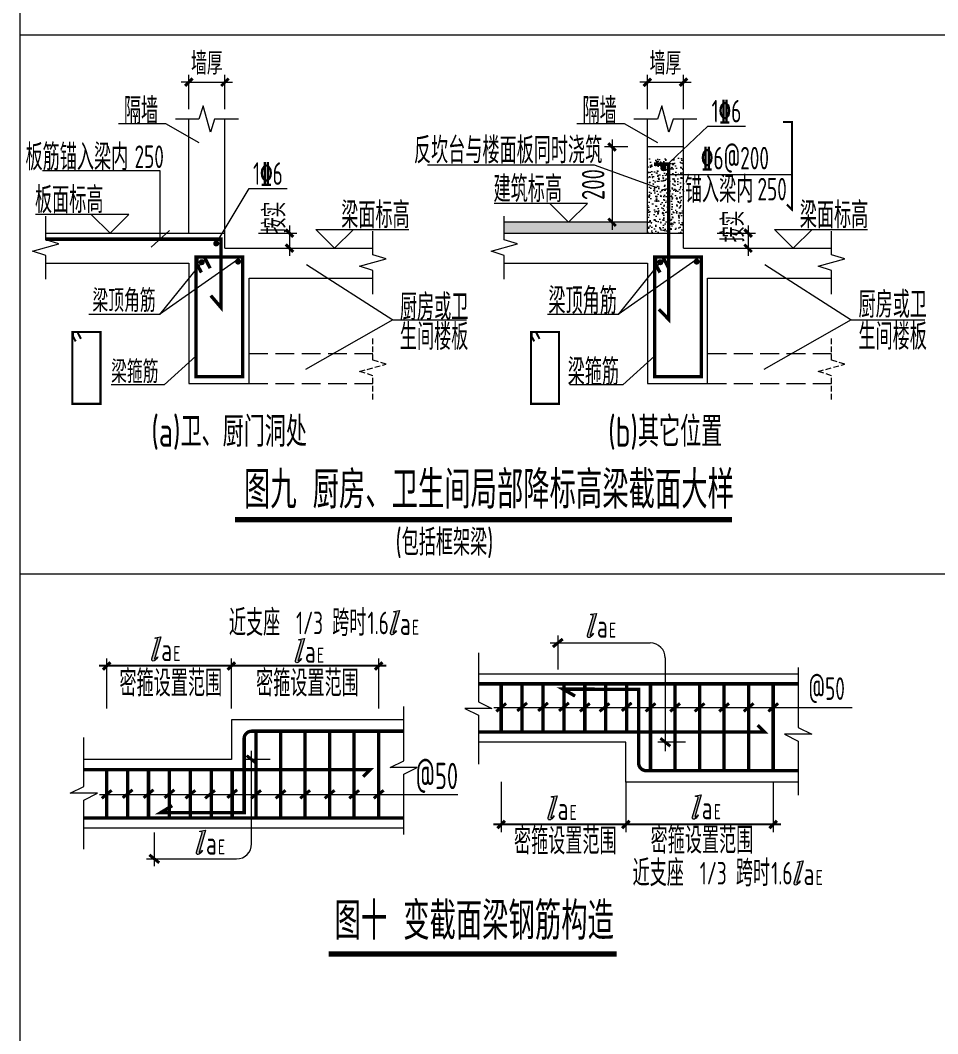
# Model space of a CAD drawing. Extents: x -129922 to 1190196, y -520662 to 139923.
# Drawn here: x -57602 to -45409, y -239259 to -225786 of the extents above; entities that cross this region are included whole.
import ezdxf
from ezdxf.enums import TextEntityAlignment as Align

# ---------------------------------------------------------------- set-up
doc = ezdxf.new("R2010")
doc.units = 0
doc.header["$LTSCALE"] = 1000
doc.header["$MEASUREMENT"] = 0
doc.linetypes.add('DASH', pattern=[0.35, 0.25, -0.1])
doc.layers.add('$AUDIT_BAD_LAYER3', color=7, linetype='Continuous')
for name, color, linetype, lineweight in [('S-基础-DIM', 3, 'Continuous', 20), ('S-墙柱-REIN', 1, 'Continuous', 20), ('S-大样-实线', 2, 'Continuous', 20), ('S-大样-标高', 3, 'Continuous', 20), ('S-板-BEAM', 4, 'DASH', 20), ('S-通用-TAB', 7, 'Continuous', 20), ('S-通用-TEXT', 7, 'Continuous', 20), ('S-通用-THIN', 7, 'Continuous', 20)]:
    doc.layers.add(name, color=color, linetype=linetype, lineweight=lineweight)
doc.styles.add('TSSD_Dimension', font='tssdeng.shx', dxfattribs={"width": 0.7, "bigfont": 'HZTXT.SHX'})
doc.styles.add('TSSD_Rein', font='tssdeng.shx', dxfattribs={"width": 0.7, "bigfont": 'hztxt.shx'})
doc.styles.add('TSSD_Rein_300(数字)', font='Tssdeng.shx', dxfattribs={"width": 0.65, "height": 300, "bigfont": 'hztxt.shx'})
doc.styles.add('TSSD_Rein_350（文字）', font='Tssdeng.shx', dxfattribs={"width": 0.65, "height": 350, "bigfont": 'hztxt.shx'})
doc.dimstyles.new('TSSD_100_100$0', dxfattribs={"dimtxt": 250, "dimasz": 100, "dimexe": 100, "dimexo": 250, "dimgap": 100, "dimtad": 1, "dimdec": 0, "dimzin": 0, "dimdsep": 46, "dimtxsty": 'TSSD_Dimension', "dimblk": 'ARCHTICK', "dimcen": 0, "dimdle": 100, "dimclrd": 3, "dimclre": 3, "dimclrt": 7, "dimadec": 0, "dimazin": 0, "dimtfac": 1, "dimtdec": 0, "dimtix": 1, "dimtmove": 2, "dimatfit": 0, "dimldrblk": 'ARCHTICK', "dimfxl": 0, "dimtolj": 1, "dimtzin": 0, "dimarcsym": 0})
doc.dimstyles.new('TSSD_20_100', dxfattribs={"dimtxt": 250, "dimasz": 100, "dimexe": 100, "dimexo": 250, "dimgap": 100, "dimtad": 1, "dimdec": 0, "dimlfac": 0.2, "dimzin": 0, "dimdsep": 46, "dimtxsty": 'TSSD_Dimension', "dimblk": 'ARCHTICK', "dimcen": 0, "dimdle": 100, "dimclrt": 7, "dimadec": 0, "dimazin": 0, "dimtfac": 1, "dimtdec": 0, "dimtix": 1, "dimtmove": 2, "dimatfit": 3, "dimfxl": 0, "dimtolj": 1, "dimtzin": 0, "dimarcsym": 0})

# ---------------------------------------------------------------- blocks, each defined once
blk = doc.blocks.new('_ArchTick')
at = {"color": 0, "linetype": 'ByBlock', "const_width": 0.4}
blk.add_lwpolyline([(-0.5, -0.5), (0.5, 0.5)], dxfattribs=at)
blk = doc.blocks.new('*D44')
at = {"layer": '$AUDIT_BAD_LAYER3', "color": 0, "lineweight": -2, "transparency": 16777216}
for p, q in [((132586, 34107), (132486, 34107)), ((132586, 33750), (132586, 34207)), ((132586, 34107), (133066, 34107)), ((133066, 33750), (133066, 34207)), ((133066, 34107), (133166, 34107))]:
    blk.add_line(p, q, dxfattribs=at)
at = {"layer": 'Defpoints', "color": 0, "transparency": 16777216}
for p in [(133066, 34107), (132586, 33500), (133066, 33500)]:
    blk.add_point(p, dxfattribs=at)
at = {"layer": '$AUDIT_BAD_LAYER3', "color": 0, "lineweight": -2, "transparency": 16777216, "xscale": 100, "yscale": 100, "zscale": 100}
blk.add_blockref('_ArchTick', (132586, 34107), dxfattribs=at)
at = {"layer": '$AUDIT_BAD_LAYER3', "color": 0, "lineweight": -2, "transparency": 16777216, "xscale": 100, "yscale": 100, "zscale": 100, "rotation": 180}
blk.add_blockref('_ArchTick', (133066, 34107), dxfattribs=at)
at = {"layer": '$AUDIT_BAD_LAYER3', "color": 7, "transparency": 16777216, "insert": (132826, 34357), "char_height": 300, "attachment_point": 5, "style": 'TSSD_Dimension'}
blk.add_mtext('\\A1;墙厚', dxfattribs=at)
blk = doc.blocks.new('*D45')
at = {"layer": '$AUDIT_BAD_LAYER3', "color": 0, "lineweight": -2, "transparency": 16777216}
for p, q in [((133924, 32201), (133924, 31801)), ((133514, 32101), (134024, 32101)), ((133514, 31901), (134024, 31901))]:
    blk.add_line(p, q, dxfattribs=at)
at = {"layer": 'Defpoints', "color": 0, "transparency": 16777216}
for p in [(133264, 32101), (133264, 31901), (133924, 31901)]:
    blk.add_point(p, dxfattribs=at)
at = {"layer": '$AUDIT_BAD_LAYER3', "color": 0, "lineweight": -2, "transparency": 16777216, "xscale": 100, "yscale": 100, "zscale": 100}
for p, rotation in [((133924, 32101), 90), ((133924, 31901), 270)]:
    blk.add_blockref('_ArchTick', p, dxfattribs=dict(at, rotation=rotation))
at = {"layer": '$AUDIT_BAD_LAYER3', "color": 7, "transparency": 16777216, "insert": (133724, 32189), "char_height": 300, "attachment_point": 5, "rotation": 90, "style": 'TSSD_Dimension'}
blk.add_mtext('\\A1;按实', dxfattribs=at)
blk = doc.blocks.new('*D46')
at = {"layer": '$AUDIT_BAD_LAYER3', "color": 0, "lineweight": -2, "transparency": 16777216}
for p, q in [((132116, 33347), (132116, 32147)), ((132324, 33247), (132016, 33247)), ((132324, 32247), (132016, 32247))]:
    blk.add_line(p, q, dxfattribs=at)
at = {"layer": 'Defpoints', "color": 0, "transparency": 16777216}
for p in [(132574, 33247), (132116, 32247), (132574, 32247)]:
    blk.add_point(p, dxfattribs=at)
at = {"layer": '$AUDIT_BAD_LAYER3', "color": 0, "lineweight": -2, "transparency": 16777216, "xscale": 100, "yscale": 100, "zscale": 100}
for p, rotation in [((132116, 33247), 90), ((132116, 32247), 270)]:
    blk.add_blockref('_ArchTick', p, dxfattribs=dict(at, rotation=rotation))
at = {"layer": '$AUDIT_BAD_LAYER3', "color": 7, "transparency": 16777216, "insert": (131866, 32747), "char_height": 300, "attachment_point": 5, "rotation": 90, "style": 'TSSD_Dimension'}
blk.add_mtext('\\A1;200', dxfattribs=at)
blk = doc.blocks.new('*D47')
at = {"layer": '$AUDIT_BAD_LAYER3', "color": 0, "lineweight": -2, "transparency": 16777216}
for p, q in [((126491, 34107), (126391, 34107)), ((126491, 33750), (126491, 34207)), ((126491, 34107), (126971, 34107)), ((126971, 33750), (126971, 34207)), ((126971, 34107), (127071, 34107))]:
    blk.add_line(p, q, dxfattribs=at)
at = {"layer": 'Defpoints', "color": 0, "transparency": 16777216}
for p in [(126971, 34107), (126491, 33500), (126971, 33500)]:
    blk.add_point(p, dxfattribs=at)
at = {"layer": '$AUDIT_BAD_LAYER3', "color": 0, "lineweight": -2, "transparency": 16777216, "xscale": 100, "yscale": 100, "zscale": 100}
blk.add_blockref('_ArchTick', (126491, 34107), dxfattribs=at)
at = {"layer": '$AUDIT_BAD_LAYER3', "color": 0, "lineweight": -2, "transparency": 16777216, "xscale": 100, "yscale": 100, "zscale": 100, "rotation": 180}
blk.add_blockref('_ArchTick', (126971, 34107), dxfattribs=at)
at = {"layer": '$AUDIT_BAD_LAYER3', "color": 7, "transparency": 16777216, "insert": (126731, 34357), "char_height": 300, "attachment_point": 5, "style": 'TSSD_Dimension'}
blk.add_mtext('\\A1;墙厚', dxfattribs=at)
blk = doc.blocks.new('*D48')
at = {"layer": '$AUDIT_BAD_LAYER3', "color": 0, "lineweight": -2, "transparency": 16777216}
for p, q in [((127829, 32201), (127829, 31801)), ((127419, 32101), (127929, 32101)), ((127419, 31901), (127929, 31901))]:
    blk.add_line(p, q, dxfattribs=at)
at = {"layer": 'Defpoints', "color": 0, "transparency": 16777216}
for p in [(127169, 32101), (127169, 31901), (127829, 31901)]:
    blk.add_point(p, dxfattribs=at)
at = {"layer": '$AUDIT_BAD_LAYER3', "color": 0, "lineweight": -2, "transparency": 16777216, "xscale": 100, "yscale": 100, "zscale": 100}
for p, rotation in [((127829, 32101), 90), ((127829, 31901), 270)]:
    blk.add_blockref('_ArchTick', p, dxfattribs=dict(at, rotation=rotation))
at = {"layer": '$AUDIT_BAD_LAYER3', "color": 7, "transparency": 16777216, "insert": (127629, 32309), "char_height": 300, "attachment_point": 5, "rotation": 90, "style": 'TSSD_Dimension'}
blk.add_mtext('\\A1;按实', dxfattribs=at)
blk = doc.blocks.new('*D1001')
at = {"layer": '$AUDIT_BAD_LAYER3', "lineweight": -2, "transparency": 16777216}
for p, q in [((129843, 25207), (129843, 25873)), ((131801, 25207), (131801, 25873))]:
    blk.add_line(p, q, dxfattribs=at)
at = {"layer": '$AUDIT_BAD_LAYER3', "transparency": 16777216}
blk.add_line((131901, 25773), (129743, 25773), dxfattribs=at)
at = {"layer": 'Defpoints', "color": 0, "transparency": 16777216}
for p in [(129843, 25773), (129843, 25057), (131801, 25057)]:
    blk.add_point(p, dxfattribs=at)
at = {"layer": '$AUDIT_BAD_LAYER3', "transparency": 16777216, "xscale": 100, "yscale": 100, "zscale": 100, "rotation": 180}
blk.add_blockref('_ArchTick', (129843, 25773), dxfattribs=at)
at = {"layer": '$AUDIT_BAD_LAYER3', "transparency": 16777216, "xscale": 100, "yscale": 100, "zscale": 100}
blk.add_blockref('_ArchTick', (131801, 25773), dxfattribs=at)
blk = doc.blocks.new('*D1002')
at = {"layer": '$AUDIT_BAD_LAYER3', "lineweight": -2, "transparency": 16777216}
for p, q in [((128186, 25207), (128186, 25873)), ((129843, 25207), (129843, 25873))]:
    blk.add_line(p, q, dxfattribs=at)
at = {"layer": '$AUDIT_BAD_LAYER3', "transparency": 16777216}
blk.add_line((129943, 25773), (128086, 25773), dxfattribs=at)
at = {"layer": 'Defpoints', "color": 0, "transparency": 16777216}
for p in [(128186, 25773), (128186, 25057), (129843, 25057)]:
    blk.add_point(p, dxfattribs=at)
at = {"layer": '$AUDIT_BAD_LAYER3', "transparency": 16777216, "xscale": 100, "yscale": 100, "zscale": 100, "rotation": 180}
blk.add_blockref('_ArchTick', (128186, 25773), dxfattribs=at)
at = {"layer": '$AUDIT_BAD_LAYER3', "transparency": 16777216, "xscale": 100, "yscale": 100, "zscale": 100}
blk.add_blockref('_ArchTick', (129843, 25773), dxfattribs=at)
blk = doc.blocks.new('*D1003')
at = {"layer": '$AUDIT_BAD_LAYER3', "lineweight": -2, "transparency": 16777216}
for p, q in [((135086, 24231), (135086, 23564)), ((137044, 24231), (137044, 23564))]:
    blk.add_line(p, q, dxfattribs=at)
at = {"layer": '$AUDIT_BAD_LAYER3', "transparency": 16777216}
blk.add_line((137144, 23664), (134986, 23664), dxfattribs=at)
at = {"layer": 'Defpoints', "color": 0, "transparency": 16777216}
for p in [(135086, 24381), (137044, 24381), (135086, 23664)]:
    blk.add_point(p, dxfattribs=at)
at = {"layer": '$AUDIT_BAD_LAYER3', "transparency": 16777216, "xscale": 100, "yscale": 100, "zscale": 100, "rotation": 180}
blk.add_blockref('_ArchTick', (135086, 23664), dxfattribs=at)
at = {"layer": '$AUDIT_BAD_LAYER3', "transparency": 16777216, "xscale": 100, "yscale": 100, "zscale": 100}
blk.add_blockref('_ArchTick', (137044, 23664), dxfattribs=at)
blk = doc.blocks.new('*D1004')
at = {"layer": '$AUDIT_BAD_LAYER3', "lineweight": -2, "transparency": 16777216}
for p, q in [((133429, 24231), (133429, 23564)), ((135086, 24231), (135086, 23564))]:
    blk.add_line(p, q, dxfattribs=at)
at = {"layer": '$AUDIT_BAD_LAYER3', "transparency": 16777216}
blk.add_line((135186, 23664), (133329, 23664), dxfattribs=at)
at = {"layer": 'Defpoints', "color": 0, "transparency": 16777216}
for p in [(133429, 24381), (135086, 24381), (133429, 23664)]:
    blk.add_point(p, dxfattribs=at)
at = {"layer": '$AUDIT_BAD_LAYER3', "transparency": 16777216, "xscale": 100, "yscale": 100, "zscale": 100, "rotation": 180}
blk.add_blockref('_ArchTick', (133429, 23664), dxfattribs=at)
at = {"layer": '$AUDIT_BAD_LAYER3', "transparency": 16777216, "xscale": 100, "yscale": 100, "zscale": 100}
blk.add_blockref('_ArchTick', (135086, 23664), dxfattribs=at)
blk = doc.blocks.new('L')
blk.add_hatch(color=256).paths.add_polyline_path([(729, 1457), (517, 1424), (520, 1401), (546, 1406), (559, 1406), (573, 1406), (589, 1401), (606, 1393), (610, 1377), (608, 1358), (402, 654), (396, 630), (402, 603), (409, 589), (425, 574), (450, 570), (481, 576), (511, 593), (538, 613), (563, 638), (581, 656), (600, 683), (620, 708), (604, 732), (591, 716), (579, 697), (563, 675), (542, 652), (524, 640), (509, 640), (499, 652), (499, 671), (503, 689)])
blk.add_lwpolyline([(517, 1424), (729, 1457), (503, 689), (499, 671), (499, 652), (509, 640), (524, 640), (542, 652), (563, 675), (579, 697), (591, 716), (604, 732), (620, 708), (600, 683), (581, 656), (563, 638), (538, 613), (511, 593), (481, 576), (450, 570), (425, 574), (409, 589), (402, 603), (396, 630), (402, 654), (608, 1358), (610, 1377), (606, 1393), (589, 1401), (573, 1406), (559, 1406), (546, 1406), (520, 1401), (517, 1424)])
blk = doc.blocks.new('LaE')
at = {"xscale": 0.362879999956931, "yscale": 0.362879999956931, "zscale": 0.362879999956931, "rotation": 4.997341366769869e-08}
blk.add_blockref('L', (79553, 21072), dxfattribs=at)
at = {"style": 'TSSD_Rein', "width": 0.7}
for s, height, p in [('a', 300, (79894, 21278)), ('E', 200, (80031, 21278))]:
    blk.add_text(s, height=height, rotation=0, dxfattribs=at).set_placement(p, align=Align.CENTER)
blk = doc.blocks.new('图九')
at = {"layer": 'S-板-BEAM'}
h = blk.add_hatch(dxfattribs=at)
h.set_pattern_fill('混凝土', color=8, scale=20)
h.set_pattern_definition([(50, (-154094.26, -1272.87), (143.452037, -12.550427), [15, -165]), (355, (-154094.26, -1272.87), (-27.75027, 150.43843), [12, -132]), (100.4514, (-154082.3, -1273.92), (115.701876, 137.88791), [12.74804, -140.22842]), (46.1842, (-154094.26, -1232.87), (213.44821, -33.1038), [22.5, -247.5]), (96.6356, (-154076.47, -1235.63), (186.93254, 194.82357), [19.12206, -210.3426]), (351.1842, (-154094.26, -1232.87), (186.93239, 194.82372), [18, -198]), (21, (-154074.26, -1242.87), (119.38141, -80.52378), [15, -165]), (326, (-154074.26, -1242.87), (48.66307, 145.03001), [12, -132]), (71.4514, (-154064.31, -1249.58), (168.044526, 64.5061), [12.74804, -140.22842]), (37.5, (-154094.26, -1272.87), (2.431971, 66.578771), [0, -130.4, 0, -134, 0, -132.5]), (7.5, (-154094.26, -1272.87), (52.613907, 78.882342), [0, -76.4, 0, -127.4, 0, -50.5]), (327.5, (-154138.86, -1272.87), (106.764487, -4.510974), [0, -50, 0, -156, 0, -207]), (317.5, (-154158.86, -1272.87), (116.637234, 20.020996), [0, -65, 0, -103.6, 0, -147])])
h.paths.add_polyline_path([(132586.3, 33101.1), (133066.3, 33101.1), (133066.3, 32101.1), (132586.3, 32101.1)])
h = blk.add_hatch(dxfattribs=at)
h.set_pattern_fill('砂灰土', color=8, scale=10)
h.set_pattern_definition([(37.5, (-84141.747, 45971.463), (-1.259867, 38.5364754), [0, -30.4, 0, -34, 0, -32.5]), (7.5, (-84141.747, 45971.463), (35.395534, 56.442921), [0, -16.4, 0, -27.4, 0, -10.5]), (327.5, (-84166.347, 45971.463), (62.282837, 0.113181), [0, -10, 0, -36, 0, -47]), (317.5, (-84166.35, 45971.463), (60.122532, 17.553511), [0, -5, 0, -23.6, 0, -27])])
h.paths.add_polyline_path([(130684.5, 32247.2), (132586.3, 32247.2), (132586.3, 32101.1), (130684.5, 32101.1)])
at = {"layer": 'S-墙柱-REIN'}
for points, const_width in [([(134439.3, 32481.9), (134507, 32415.4), (134507, 33578.4), (134389.6, 33578.4)], 27), ([(132738.9, 31088.1), (132868.4, 30955.8), (132868.4, 33018.2), (132672.9, 33018.2)], 45), ([(124589.6, 32021.1), (126917.5, 32021.1), (126917.5, 31114.2), (126783.1, 31271.1)], 45), ([(126658.9, 31577.5), (126599.8, 31686.1), (126599.8, 31782.8), (127207.9, 31782.8), (127207.9, 30194.2), (126585.9, 30194.2), (126585.9, 31782.8), (126697.4, 31782.8), (126775.2, 31633.8)], 45), ([(132753.8, 31577.5), (132694.7, 31686.1), (132694.7, 31782.8), (133302.8, 31782.8), (133302.8, 30194.2), (132680.9, 30194.2), (132680.9, 31782.8), (132792.3, 31782.8), (132870.1, 31633.8)], 45), ([(124987.9, 30661.9), (124952.4, 30727), (124952.4, 30785), (125317.3, 30785), (125317.3, 29831.9), (124944.1, 29831.9), (124944.1, 30785), (125011, 30785), (125057.7, 30695.7)], 27), ([(131082.8, 30661.9), (131047.4, 30727), (131047.4, 30785), (131412.2, 30785), (131412.2, 29831.9), (131039.1, 29831.9), (131039.1, 30785), (131105.9, 30785), (131152.6, 30695.7)], 27)]:
    blk.add_lwpolyline(points, dxfattribs=dict(at, const_width=const_width))
at = {"layer": 'S-墙柱-REIN', "const_width": 40}
for points in [[(132778.6, 32964.6, 1), (132818.6, 32964.6, 1)], [(126836.1, 31964.6, 1), (126876.1, 31964.6, 1)], [(126642.9, 31715, 1), (126682.9, 31715, 1)], [(127125.6, 31723.1, 1), (127165.6, 31723.1, 1)], [(132737.8, 31715, 1), (132777.8, 31715, 1)], [(133220.6, 31723.1, 1), (133260.6, 31723.1, 1)]]:
    blk.add_lwpolyline(points, format="xyb", close=True, dxfattribs=at)
at = {"layer": 'S-大样-实线'}
for p, q in [((126491.4, 32101.1), (126491.4, 33618)), ((126971.4, 32101.1), (126971.4, 33618)), ((132586.3, 32101.1), (132586.3, 33618)), ((133066.3, 32101.1), (133066.3, 33618)), ((133066.3, 33247.2), (132586.3, 33247.2)), ((133066.3, 33247.2), (132586.3, 33247.2)), ((124589.6, 32101.1), (126971.4, 32101.1)), ((126971.4, 31901.1), (126971.4, 32101.1)), ((130684.5, 32101.1), (133066.3, 32101.1)), ((133066.3, 31901.1), (133066.3, 32101.1)), ((126971.4, 31901.1), (128937.1, 31901.1)), ((133066.3, 31901.1), (135032.1, 31901.1)), ((124589.6, 31701.1), (126491.4, 31701.1)), ((126491.4, 31701.1), (126491.4, 30101.1)), ((130684.5, 31701.1), (132586.3, 31701.1)), ((132586.3, 31701.1), (132586.3, 30101.1)), ((127291.4, 31501.1), (128937.1, 31501.1)), ((127291.4, 30101.1), (127291.4, 31501.1)), ((133386.3, 31501.1), (135032.1, 31501.1)), ((133386.3, 30101.1), (133386.3, 31501.1)), ((126491.4, 30101.1), (127291.4, 30101.1)), ((132586.3, 30101.1), (133386.3, 30101.1))]:
    blk.add_line(p, q, dxfattribs=at)
at = {"layer": 'S-大样-实线', "color": 7}
blk.add_line((132574.1, 32247.2), (130684.5, 32247.2), dxfattribs=at)
at = {"layer": 'S-大样-标高'}
for p, q in [((131289, 32497.2), (130550.4, 32497.2)), ((125194.1, 32351.1), (124455.5, 32351.1)), ((128678.9, 32151.1), (129417.5, 32151.1)), ((134773.8, 32151.1), (135512.4, 32151.1))]:
    blk.add_line(p, q, dxfattribs=at)
for points in [[(131539, 32247.2), (131789, 32497.2), (131289, 32497.2)], [(125444.1, 32101.1), (125694.1, 32351.1), (125194.1, 32351.1)], [(128428.9, 31901.1), (128178.9, 32151.1), (128678.9, 32151.1)], [(134523.8, 31901.1), (134273.8, 32151.1), (134773.8, 32151.1)]]:
    blk.add_lwpolyline(points, close=True, dxfattribs=at)
at = {"layer": 'S-板-BEAM'}
for p, q in [((127291.4, 30501.1), (128937.1, 30501.1)), ((133386.3, 30501.1), (135032.1, 30501.1)), ((127291.4, 30101.1), (128937.1, 30101.1)), ((133386.3, 30101.1), (135032.1, 30101.1))]:
    blk.add_line(p, q, dxfattribs=at)
at = {"layer": 'S-通用-TEXT'}
for p, q in [((126187.5, 33554), (125555.4, 33554)), ((126627.6, 33302.6), (126187.5, 33554)), ((132282.5, 33554), (131650.4, 33554)), ((132722.6, 33302.6), (132282.5, 33554)), ((125990.6, 31912.7), (126232.3, 32134.9)), ((128054.2, 31686.3), (129201.4, 30949.4)), ((134149.1, 31686.3), (135296.3, 30949.4)), ((129201.4, 30949.4), (128040.1, 30287)), ((129201.4, 30949.4), (130179.7, 30949.4)), ((135296.3, 30949.4), (134135, 30287)), ((135296.3, 30949.4), (136274.7, 30949.4))]:
    blk.add_line(p, q, dxfattribs=at)
for points in [[(132798.6, 32964.6), (133389.3, 33522.7), (133891.5, 33522.7)], [(126108.5, 32021.1), (126108.5, 32930.7), (124546.2, 32930.7)], [(132715.5, 32701.7), (131884.2, 33003.4), (129664.8, 33003.4)], [(132868.2, 32882.1), (134507, 32882.1)], [(126856.1, 31964.6), (127294.4, 32693), (127796.6, 32693)], [(127138.5, 31744.5), (126103.6, 31018.2), (125163.8, 31018.2)], [(126662.9, 31715), (126103.6, 31018.2)], [(133233.5, 31744.5), (132198.6, 31018.2), (131258.7, 31018.2)], [(132757.8, 31715), (132198.6, 31018.2)], [(126585.9, 30467.5), (126162.8, 30084.3), (125461.3, 30084.3)], [(132680.9, 30467.5), (132257.7, 30084.3), (131556.2, 30084.3)]]:
    blk.add_lwpolyline(points, dxfattribs=at)
at = {"layer": 'S-通用-TEXT', "color": 3, "const_width": 70}
blk.add_lwpolyline([(127105, 28293.6), (133710.3, 28293.6)], dxfattribs=at)
at = {"layer": 'S-通用-THIN'}
for points in [[(127149.3, 33618.3), (126834.1, 33618.3), (126778.1, 33442.3), (126682.1, 33794.3), (126626.1, 33618.3), (126312.8, 33618.3)], [(133244.2, 33618.3), (132929, 33618.3), (132873, 33442.3), (132777, 33794.3), (132721, 33618.3), (132407.8, 33618.3)], [(124589.6, 31490.9), (124589.6, 31806.1), (124413.6, 31862.1), (124765.6, 31958.1), (124589.6, 32014.1), (124589.6, 32327.3)], [(130684.5, 31490.9), (130684.5, 31806.1), (130508.5, 31862.1), (130860.5, 31958.1), (130684.5, 32014.1), (130684.5, 32327.3)], [(128937.1, 31290.9), (128937.1, 31606.1), (128761.1, 31662.1), (129113.1, 31758.1), (128937.1, 31814.1), (128937.1, 32127.3)], [(135032.1, 31290.9), (135032.1, 31606.1), (134856.1, 31662.1), (135208.1, 31758.1), (135032.1, 31814.1), (135032.1, 32127.3)]]:
    blk.add_lwpolyline(points, dxfattribs=at)
at = {"layer": 'S-通用-THIN', "linetype": 'DASH', "ltscale": 0.3}
for points in [[(128937.1, 29890.9), (128937.1, 30206.1), (128761.1, 30262.1), (129113.1, 30358.1), (128937.1, 30414.1), (128937.1, 30727.3)], [(135032.1, 29890.9), (135032.1, 30206.1), (134856.1, 30262.1), (135208.1, 30358.1), (135032.1, 30414.1), (135032.1, 30727.3)]]:
    blk.add_lwpolyline(points, dxfattribs=at)
at = {"layer": 'S-大样-标高', "color": 7, "width": 0.65}
for s, height, style, p in [('250', 300, 'TSSD_Rein_300(数字)', (125964.7, 33116.9)), ('建筑标高', 350, 'TSSD_Rein_350（文字）', (130996, 32706.1)), ('板面标高', 350, 'TSSD_Rein_350（文字）', (124901.1, 32560)), ('梁面标高', 350, 'TSSD_Rein_350（文字）', (128971.8, 32360)), ('梁面标高', 350, 'TSSD_Rein_350（文字）', (135066.7, 32360))]:
    blk.add_text(s, height=height, rotation=360, dxfattribs=dict(at, style=style)).set_placement(p, align=Align.MIDDLE)
at = {"layer": 'S-通用-TEXT', "color": 7, "width": 0.65}
for s, height, style, p in [('隔墙', 350, 'TSSD_Rein_350（文字）', (125856, 33746.1)), ('隔墙', 350, 'TSSD_Rein_350（文字）', (131951, 33746.1)), ('1\x846', 300, 'TSSD_Rein_300(数字)', (133637.1, 33722.8)), ('反坎台与楼面板同时浇筑', 350, 'TSSD_Rein_350（文字）', (130734.5, 33220.1)), ('板筋锚入梁内 ', 350, 'TSSD_Rein_350（文字）', (125072.5, 33128.6)), ('\x846@200', 300, 'TSSD_Rein_300(数字)', (133749.4, 33100.4)), ('1\x846', 300, 'TSSD_Rein_300(数字)', (127542.2, 32893.2)), ('锚入梁内', 350, 'TSSD_Rein_350（文字）', (133539.2, 32698.6)), ('250', 300, 'TSSD_Rein_300(数字)', (134243.8, 32686.4)), ('梁顶角筋', 350, 'TSSD_Rein_350（文字）', (131725.3, 31217.7)), ('厨房或卫', 350, 'TSSD_Rein_350（文字）', (129751.9, 31136.5)), ('厨房或卫', 350, 'TSSD_Rein_350（文字）', (135846.8, 31169.1)), ('生间楼板', 350, 'TSSD_Rein_350（文字）', (129750.8, 30740.8)), ('生间楼板', 350, 'TSSD_Rein_350（文字）', (135845.7, 30743.9)), ('梁箍筋', 350, 'TSSD_Rein_350（文字）', (131867.9, 30272.5)), ('(包括框架梁)', 350, 'TSSD_Rein_350（文字）', (129888.7, 27991.5))]:
    blk.add_text(s, height=height, rotation=360, dxfattribs=dict(at, style=style)).set_placement(p, align=Align.MIDDLE)
at = {"layer": 'S-通用-TEXT', "style": 'TSSD_Rein', "width": 0.7}
for s, p in [('梁顶角筋', (125630.4, 31217.7)), ('梁箍筋', (125773, 30272.5))]:
    blk.add_text(s, height=300, rotation=0, dxfattribs=at).set_placement(p, align=Align.MIDDLE)
for s, p in [('(a)卫、厨门洞处', (125993, 29261.1)), ('(b)其它位置', (132064.4, 29261.1))]:
    blk.add_text(s, height=400, rotation=0, dxfattribs=at).set_placement(p)
at = {"layer": 'S-通用-TEXT', "color": 0, "style": 'TSSD_Rein', "width": 0.7}
blk.add_text('图九 厨房、卫生间局部降标高梁截面大样', height=500, rotation=0, dxfattribs=at).set_placement((127224.2, 28439.5))
at = {"layer": 'S-基础-DIM'}
dim = blk.add_linear_dim(base=(133066.3, 34107.3), p1=(132586.3, 33499.6), p2=(133066.3, 33499.6), angle=0, text='墙厚', dimstyle='TSSD_20_100', dxfattribs=at)
dim.commit()
dim.dimension.update_dxf_attribs({"geometry": '*D44', "text_midpoint": (132826.3, 34357.3)})
dim = blk.add_linear_dim(base=(132116.3, 32247.2), p1=(132574.1, 33247.2), p2=(132574.1, 32247.2), angle=90, dimstyle='TSSD_20_100', dxfattribs=at)
dim.commit()
dim.dimension.update_dxf_attribs({"geometry": '*D46', "text_midpoint": (131866.3, 32747.2)})
for base, p1, p2, picture, middle in [((127829.4, 31901.1), (127169.4, 32101.1), (127169.4, 31901.1), '*D48', (127629.4, 32309)), ((133924.4, 31901.1), (133264.4, 32101.1), (133264.4, 31901.1), '*D45', (133724.4, 32189.4))]:
    dim = blk.add_linear_dim(base=base, p1=p1, p2=p2, angle=270, text='按实', dimstyle='TSSD_20_100', override={"dimtxt": 350}, dxfattribs=at)
    dim.commit()
    dim.dimension.update_dxf_attribs({"geometry": picture, "text_midpoint": middle, "dimtype": 129})
at = {"layer": 'S-大样-标高', "color": 7}
dim = blk.add_linear_dim(base=(126971.4, 34107.3), p1=(126491.4, 33499.6), p2=(126971.4, 33499.6), angle=0, text='墙厚', dimstyle='TSSD_20_100', dxfattribs=at)
dim.commit()
dim.dimension.update_dxf_attribs({"geometry": '*D47', "text_midpoint": (126731.4, 34357.3)})
blk = doc.blocks.new('图十')
at = {"layer": 'Defpoints', "color": 0, "linetype": 'ByBlock'}
for p in [(129842.9, 25056.6), (129842.9, 25056.6), (131801, 24905.4), (133428.8, 24893.1), (128185.6, 24393.1), (137044.2, 24380.8), (135086.1, 24229.5), (135086.1, 24229.5)]:
    blk.add_point(p, dxfattribs=at)
at = {"layer": 'S-基础-DIM'}
for p, q in [((134182.1, 26177.1), (134182.1, 25725.8)), ((134078.1, 26078.4), (135410.2, 26078.4)), ((135610.2, 25878.4), (135610.2, 24640.5)), ((135878.1, 24758.8), (135510.2, 24758.8)), ((130358.6, 24527.3), (130012.5, 24527.3)), ((130112.5, 23407.8), (130112.5, 24645.7)), ((128819.4, 23109), (128819.4, 23560.3)), ((128715.4, 23207.8), (129912.5, 23207.8))]:
    blk.add_line(p, q, dxfattribs=at)
at = {"layer": 'S-基础-DIM', "const_width": 40}
for points in [[(134115.8, 26024.6), (134247, 26130.9)], [(135676.5, 24705.1), (135545.3, 24811.3)], [(130046.1, 24581.1), (130177.3, 24474.8)], [(128753.1, 23261.5), (128884.3, 23155.3)]]:
    blk.add_lwpolyline(points, dxfattribs=at)
at = {"layer": 'S-基础-DIM'}
for centre, start, end in [((135410.2, 25878.4), 360, 90), ((129912.5, 23407.8), 270, 360)]:
    blk.add_arc(centre, 200, start, end, dxfattribs=at)
at = {"layer": 'S-墙柱-REIN', "const_width": 45}
for points in [[(133125.9, 25534.8), (137376.3, 25534.8)], [(133428.8, 24893.1), (133428.8, 25534.8)], [(133706.8, 24893.1), (133706.8, 25534.8)], [(133984.8, 24893.1), (133984.8, 25534.8)], [(134262.8, 24893.1), (134262.8, 25534.8)], [(134540.8, 24893.1), (134540.8, 25534.8)], [(134818.9, 24893.1), (134818.9, 25534.8)], [(135096.9, 24893.1), (135096.9, 25534.8)], [(135413.8, 24380.8), (135413.8, 25534.8)], [(135739.7, 24380.8), (135739.7, 25534.8)], [(136065.7, 24380.8), (136065.7, 25534.8)], [(136391.6, 24380.8), (136391.6, 25534.8)], [(136717.6, 24380.8), (136717.6, 25534.8)], [(137044.2, 24380.8), (137044.2, 25534.8)], [(130170.6, 24905.4), (130170.6, 23751.3)], [(130496.5, 24905.4), (130496.5, 23751.3)], [(130822.5, 24905.4), (130822.5, 23751.3)], [(131148.4, 24905.4), (131148.4, 23751.3)], [(131474.4, 24905.4), (131474.4, 23751.3)], [(131801, 24905.4), (131801, 23751.3)], [(133125.9, 24893.1), (136929.9, 24893.1), (136838, 24985)], [(127882.8, 24393.1), (131686.7, 24393.1), (131594.8, 24301.2)], [(128185.6, 24393.1), (128185.6, 23751.3)], [(128463.6, 24393.1), (128463.6, 23751.3)], [(128741.6, 24393.1), (128741.6, 23751.3)], [(129019.6, 24393.1), (129019.6, 23751.3)], [(129297.6, 24393.1), (129297.6, 23751.3)], [(129575.7, 24393.1), (129575.7, 23751.3)], [(129853.7, 24393.1), (129853.7, 23751.3)], [(127882.8, 23751.3), (132133.1, 23751.3)]]:
    blk.add_lwpolyline(points, dxfattribs=at)
for points in [[(137376.3, 24380.8), (135356.1, 24380.8, -0.4142136), (135256.1, 24480.8), (135256.1, 25462.5), (134251.6, 25464.4), (134411.8, 25372.4)], [(132133.1, 24905.4), (130112.9, 24905.4, 0.4142136), (130012.9, 24805.4), (130012.9, 23823.7), (128906.8, 23823.7), (129056.9, 23915.6)]]:
    blk.add_lwpolyline(points, format="xyb", dxfattribs=at)
at = {"layer": 'S-大样-实线'}
for p, q in [((133125.9, 25666.1), (137376.3, 25666.1)), ((129842.9, 25056.6), (129842.9, 24527.3)), ((132133.1, 25056.6), (129842.9, 25056.6)), ((135086.1, 24758.8), (133125.9, 24758.8)), ((135086.1, 24229.5), (135086.1, 24758.8)), ((129842.9, 24527.3), (127882.8, 24527.3)), ((137376.3, 24229.5), (135086.1, 24229.5)), ((127882.8, 23620), (132133.1, 23620))]:
    blk.add_line(p, q, dxfattribs=at)
at = {"layer": 'S-通用-TEXT'}
for p, q in [((133333.3, 25220.8), (138095.1, 25220.8)), ((128090.1, 24065.4), (132851.9, 24065.4))]:
    blk.add_line(p, q, dxfattribs=at)
at = {"layer": 'S-通用-TEXT', "const_width": 40}
for points in [[(133495.2, 25274.6), (133364, 25168.3)], [(133773.2, 25281.4), (133642, 25175.1)], [(134051.2, 25281.4), (133920, 25175.1)], [(134329.2, 25281.4), (134198, 25175.1)], [(134607.2, 25274.6), (134476, 25168.3)], [(134868.2, 25274.6), (134737, 25168.3)], [(135163.2, 25281.4), (135032, 25175.1)], [(135480.2, 25274.6), (135348.9, 25168.3)], [(135806.1, 25274.6), (135674.9, 25168.3)], [(136132, 25274.6), (136000.8, 25168.3)], [(136458, 25274.6), (136326.8, 25168.3)], [(136783.9, 25274.6), (136652.7, 25168.3)], [(137110.6, 25274.6), (136979.4, 25168.3)], [(128252, 24119.1), (128120.8, 24012.9)], [(128530, 24126), (128398.8, 24019.7)], [(128808, 24126), (128676.8, 24019.7)], [(129086, 24126), (128954.8, 24019.7)], [(129364, 24119.1), (129232.8, 24012.9)], [(129625, 24119.1), (129493.8, 24012.9)], [(129920.1, 24126), (129788.9, 24019.7)], [(130237, 24119.1), (130105.8, 24012.9)], [(130562.9, 24119.1), (130431.7, 24012.9)], [(130888.8, 24119.1), (130757.6, 24012.9)], [(131214.8, 24119.1), (131083.6, 24012.9)], [(131540.7, 24119.1), (131409.5, 24012.9)], [(131867.4, 24119.1), (131736.2, 24012.9)]]:
    blk.add_lwpolyline(points, dxfattribs=at)
at = {"layer": 'S-通用-TEXT', "color": 3, "const_width": 70}
blk.add_lwpolyline([(131136.3, 21942.7), (134963.8, 21942.7)], dxfattribs=at)
at = {"layer": 'S-通用-THIN', "ltscale": 0.7}
for points in [[(133125.9, 25948.5), (133125.9, 25296.8), (133305.9, 25206.8), (132945.9, 25206.8), (133125.9, 25116.8), (133125.9, 24465)], [(137376.3, 25752.7), (137376.3, 24954.1), (137556.3, 24864.1), (137196.3, 24864.1), (137376.3, 24774.1), (137376.3, 24053.3)], [(132133.1, 23533.4), (132133.1, 24332.1), (132313.1, 24422.1), (131953.1, 24422.1), (132133.1, 24512.1), (132133.1, 25232.9)], [(127882.8, 23337.6), (127882.8, 23989.4), (128062.8, 24079.4), (127702.8, 24079.4), (127882.8, 24169.4), (127882.8, 24821.1)]]:
    blk.add_lwpolyline(points, dxfattribs=at)
for p in [(49088.3, 4558.9), (50997.8, 4536.8), (54356.4, 2447.4), (56271.5, 2456.7), (49682.8, 1987.7)]:
    blk.add_blockref('LaE', p)
at = {"layer": 'S-通用-TEXT'}
for p in [(52260.5, 4907.9), (54878.9, 4871.2), (57625.8, 1580.8)]:
    blk.add_blockref('LaE', p, dxfattribs=at)
at = {"layer": 'S-基础-DIM', "color": 7, "style": 'TSSD_Rein_350（文字）', "width": 0.65}
for p in [(128355.7, 25366.4), (130171.7, 25366.4)]:
    blk.add_text('密箍设置范围', height=350, rotation=0, dxfattribs=at).set_placement(p)
at = {"layer": 'S-通用-TEXT', "color": 7, "width": 0.65}
for s, height, style, p in [('近支座     跨时', 350, 'TSSD_Rein_350（文字）', (129810.5, 26171.2)), ('      1/3     1.6', 300, 'TSSD_Rein_350（文字）', (129993.3, 26194.2)), ('@50', 300, 'TSSD_Rein_350（文字）', (137513.3, 25321.5)), ('@50', 350, 'TSSD_Rein_350（文字）', (132291.9, 24134.9)), ('密箍设置范围', 350, 'TSSD_Rein_350（文字）', (133598.8, 23268.7)), ('密箍设置范围', 350, 'TSSD_Rein_350（文字）', (135414.9, 23278.2)), ('近支座     跨时', 350, 'TSSD_Rein_350（文字）', (135175.7, 22844)), ('      1/3     1.6', 300, 'TSSD_Rein_300(数字)', (135358.6, 22867.1))]:
    blk.add_text(s, height=height, rotation=0, dxfattribs=dict(at, style=style)).set_placement(p)
at = {"layer": 'S-通用-TEXT', "color": 0, "style": 'TSSD_Rein', "width": 0.7}
blk.add_text('图十 变截面梁钢筋构造', height=500, rotation=0, dxfattribs=at).set_placement((131214.4, 22133.1))
at = {"layer": 'S-基础-DIM'}
for base, p1, p2, picture, middle in [((128185.6, 25773.5), (129842.9, 25056.6), (128185.6, 25056.6), '*D1002', (129014.3, 25773.5)), ((129842.9, 25773.5), (131801, 25056.6), (129842.9, 25056.6), '*D1001', (130822, 25773.5)), ((133428.8, 23663.9), (135086.1, 24380.8), (133428.8, 24380.8), '*D1004', (134257.5, 23663.9)), ((135086.1, 23663.9), (137044.2, 24380.8), (135086.1, 24380.8), '*D1003', (136065.2, 23663.9))]:
    dim = blk.add_linear_dim(base=base, p1=p1, p2=p2, text=' ', dimstyle='TSSD_100_100$0', dxfattribs=at)
    dim.commit()
    dim.dimension.update_dxf_attribs({"geometry": picture, "text_midpoint": middle})

msp = doc.modelspace()

# ---------------------------------------------------------------- linework, layer by layer
at = {"layer": 'S-通用-TAB'}
for p, q in [((-57602.3, -249510.4), (-57602.3, -192110.4)), ((-57602.3, -225980.6), (-44919.3, -225980.6)), ((-57602.3, -233144.3), (-45257.1, -233144.3))]:
    msp.add_line(p, q, dxfattribs=at)

# ---------------------------------------------------------------- block references
at = {"layer": 'S-通用-TEXT'}
for name, p in [('图九', (-181853.4, -260717.4)), ('图十', (-184639.8, -260142.5))]:
    msp.add_blockref(name, p, dxfattribs=at)

doc.saveas('drawing.dxf')
